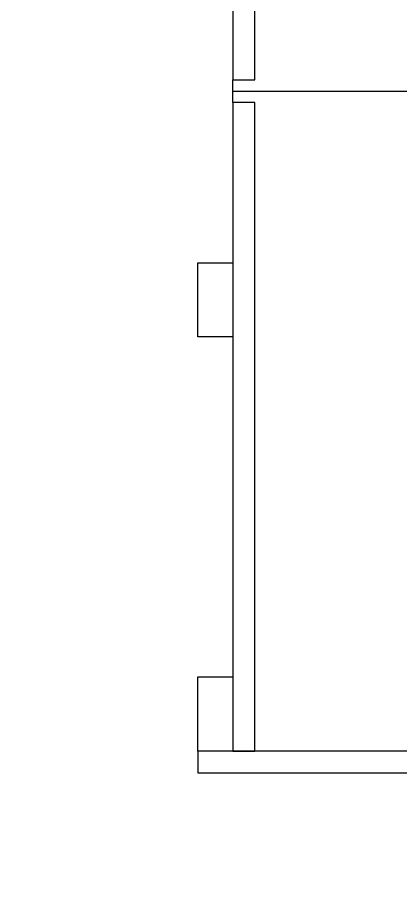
# Model space of a CAD drawing. Header units: inches. Extents: x -233729 to 737493, y -275239 to 196021.
# Drawn here: x 478422 to 478913, y 17513 to 18623 of the extents above; entities that cross this region are included whole.
import ezdxf

# ---------------------------------------------------------------- set-up
doc = ezdxf.new("R2010")
doc.units = ezdxf.units.IN
doc.header["$MEASUREMENT"] = 0
doc.layers.add('P_AX', color=7, linetype='Continuous')
doc.layers.add('Sezioni', color=7, linetype='Continuous')

# ---------------------------------------------------------------- blocks, each defined once
blk = doc.blocks.new('A$C48CB4C16')
at = {"layer": 'P_AX', "color": 6}
blk.add_circle((4100.6, 4905.5, 710.7), 4100.6, dxfattribs=at)
blk = doc.blocks.new('A$C359573D4')
at = {"color": 1}
blk.add_line((3397, 872.5), (45, 872.5), dxfattribs=at)
at = {"layer": 'Sezioni'}
blk.add_line((3397, 887), (3397, 858), dxfattribs=at)
for points in [[(3442, 1745), (0, 1745), (0, 1717), (3442, 1717)], [(3397, 1717), (3369, 1717), (3369, 887), (3397, 887)], [(3397, 1717), (3442, 1717), (3442, 1622), (3397, 1622)], [(3397, 1187), (3442, 1187), (3442, 1092), (3397, 1092)], [(3397, 858), (3369, 858), (3369, 28), (3397, 28)]]:
    blk.add_lwpolyline(points, close=True, dxfattribs=at)

msp = doc.modelspace()

# ---------------------------------------------------------------- block references
at = {"color": 1, "rotation": 180.0000000029513}
msp.add_blockref('A$C48CB4C16', (482103.53833, 20961.31664, -710.66459), dxfattribs=at)
at = {"rotation": 180.0000000029513}
msp.add_blockref('A$C359573D4', (482094.97488, 19400.78622), dxfattribs=at)

doc.saveas('drawing.dxf')
